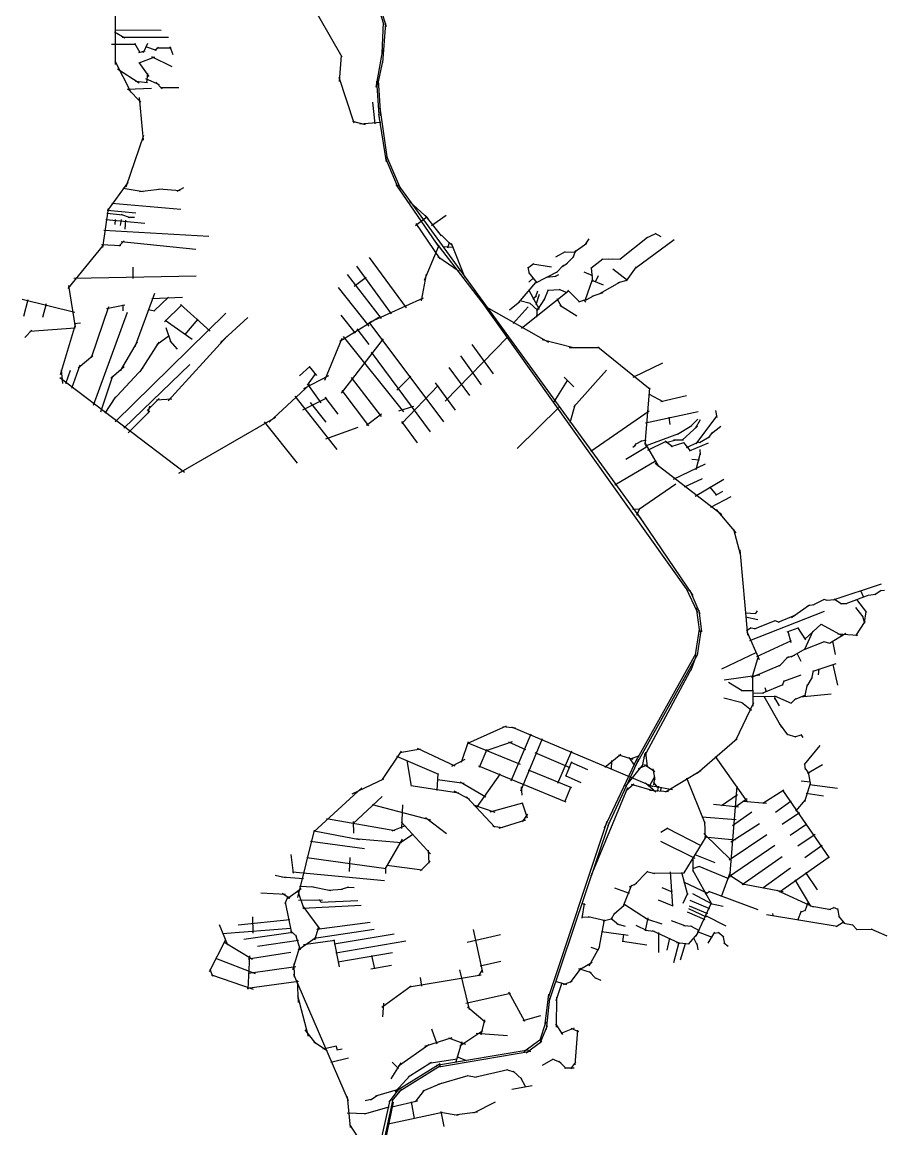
# Model space of a CAD drawing. Header units: inches. Extents: x 723419 to 759401, y 6910722 to 6968430.
# Drawn here: x 743963 to 747833, y 6947911 to 6952862 of the extents above; entities that cross this region are included whole.
import ezdxf

# ---------------------------------------------------------------- set-up
doc = ezdxf.new("R2010")
doc.units = ezdxf.units.IN
doc.header["$MEASUREMENT"] = 0

msp = doc.modelspace()

# ---------------------------------------------------------------- linework, layer by layer
for points in [[(745475.786189, 6953181.85724), (745581.950464, 6952849.80449)], [(745487.031003, 6953177.88848), (745591.725727, 6952842.66606)], [(745242.6149, 6952970.0935), (745394.1764, 6952707.5811)], [(744381.0281, 6952672.8543), (744381.0301, 6952903.5522)], [(745573.880656, 6952722.5821), (745580.627545, 6952860.56258)], [(745576.504446, 6952680.29553), (745590.064369, 6952856.57453)], [(744376.5802, 6952818.0881), (744423.0933, 6952791.2338)], [(744379.3761, 6952827.1036), (744585.2582, 6952826.3103)], [(744410.5391, 6952794.9301), (744617.2582, 6952794.9293)], [(744362.0635, 6952764.2548), (744472.3418, 6952764.2544)], [(744465.017, 6952768.3201), (744489.5239, 6952725.8729)], [(744506.541, 6952726.4333), (744524.7387, 6952767.3906)], [(744514.94, 6952753.4052), (744563.1326, 6952737.4216)], [(744557.3335, 6952737.022), (744573.3312, 6952749.8087)], [(744564.9734, 6952747.637), (744629.7637, 6952747.6367)], [(744623.7646, 6952753.2309), (744637.5624, 6952717.8675)], [(745546.738762, 6952570.82396), (745576.504446, 6952737.51179)], [(744377.301, 6952689.4292), (744449.0773, 6952548.5072)], [(744484.5443, 6952726.2335), (744513.74, 6952733.0263)], [(744486.3463, 6952679.3531), (744556.5042, 6952706.7377)], [(744541.4165, 6952708.7476), (744632.4449, 6952663.7757)], [(745382.4068, 6952596.5097), (745392.7104, 6952713.4818)], [(745555.337737, 6952581.07659), (745578.819555, 6952693.194)], [(744389.2559, 6952653.5056), (744486.256, 6952591.1345)], [(744485.3221, 6952681.3407), (744529.3427, 6952618.8892)], [(744469.9291, 6952597.3716), (744523.7115, 6952592.8136)], [(744515.5101, 6952610.0297), (744575.5038, 6952583.8205)], [(744520.9197, 6952589.8718), (744525.1462, 6952632.9403)], [(744560.9306, 6952593.285), (744589.8224, 6952564.3933)], [(745380.4066, 6952616.3539), (745447.8247, 6952411.62)], [(745548.260119, 6952598.27454), (745560.960144, 6952426.82419)], [(745556.726803, 6952600.92038), (745567.087907, 6952443.17195)], [(744433.4559, 6952562.7787), (744542.3599, 6952566.9268)], [(744438.9753, 6952560.2265), (744494.5812, 6952504.6208)], [(744582.3048, 6952569.5026), (744663.4304, 6952569.5023)], [(744486.1786, 6952524.4097), (744504.8456, 6952334.6241)], [(745530.385923, 6952504.62583), (745541.052855, 6952406.97688)], [(745557.774555, 6952450.36863), (745592.046984, 6952237.44212)], [(745563.605983, 6952478.15346), (745596.809494, 6952248.81923)], [(745441.2824, 6952418.3746), (745497.449434, 6952404.2252)], [(745474.763138, 6952407.20165), (745567.511241, 6952414.80856)], [(744427.8838, 6952124.7408), (744508.014, 6952356.3151)], [(745588.34281, 6952253.31715), (745645.492925, 6952118.64397)], [(745593.10532, 6952262.313), (745655.811695, 6952117.05646)], [(744345.8545, 6952019.1716), (744437.9178, 6952144.7905)], [(744414.4781, 6952119.3158), (744504.1908, 6952104.1661)], [(744487.7645, 6952104.4818), (744589.4811, 6952115.8433)], [(744575.1721, 6952115.8272), (744670.3667, 6952109.0266)], [(744656.2836, 6952105.6981), (744685.9663, 6952122.8349)], [(745634.644986, 6952136.1065), (745828.495219, 6951853.79596)], [(745644.831465, 6952136.23879), (746742.397867, 6950625.64596)], [(744364.9632, 6952051.7703), (744673.3072, 6952025.5464)], [(745697.086778, 6952059.50947), (745780.761424, 6951981.78796)], [(744323.3727, 6951854.354), (744349.4854, 6952028.9872)], [(744342.0816, 6952007.904), (744414.1665, 6952000.3647)], [(744343.679, 6952020.7971), (744471.0152, 6952008.7163)], [(744404.2126, 6952003.4124), (744444.67, 6951988.6551)], [(745723.214434, 6951952.35301), (745775.139017, 6951992.37132)], [(745765.515882, 6951998.12425), (745837.977685, 6951906.71229)], [(745794.321347, 6951952.68374), (745860.798043, 6951997.99372)], [(744336.9872, 6951979.6159), (744511.9863, 6951962.651)], [(744378.6427, 6951956.0921), (744381.3596, 6951979.6157)], [(744403.772, 6951951.7944), (744407.3945, 6951978.7109)], [(744423.4679, 6951936.1873), (744427.0903, 6951976.2227)], [(744438.0877, 6951989.778), (744465.0592, 6951989.7779)], [(745724.206624, 6951961.01813), (745831.693818, 6951803.92146)], [(744328.9645, 6951931.0294), (744798.4504, 6951905.2715)], [(745822.783888, 6951923.53225), (745889.362076, 6951861.95066)], [(746485.9997, 6951870.4549), (746500.8297, 6951893.3533)], [(746637.6286, 6951801.3019), (746762.0844, 6951900.7639)], [(746753.898, 6951895.5855), (746798.7166, 6951917.0302)], [(746793.6009, 6951918.0302), (746821.0703, 6951903.5854)], [(744168.4931, 6951669.8788), (744326.8077, 6951864.3278)], [(744318.4988, 6951867.4434), (744404.8189, 6951863.172)], [(744395.8975, 6951860.226), (744419.1304, 6951883.4582)], [(744405.9099, 6951881.3382), (744740.8712, 6951846.9596)], [(745764.201341, 6951708.01025), (745829.553555, 6951864.6439)], [(745803.095169, 6951889.03853), (746020.464261, 6951609.69398)], [(745846.023239, 6951857.9819), (745893.965835, 6951855.44189)], [(745867.388386, 6951853.16316), (745875.868299, 6951877.34944)], [(745882.218311, 6951873.38068), (745943.619186, 6951719.9119)], [(746433.0049, 6951832.9159), (746489.2322, 6951873.554)], [(746704.955, 6951759.6395), (746880.1926, 6951890.0434)], [(745516.0734, 6951809.2614), (745681.6432, 6951584.3449)], [(745822.505417, 6951813.50952), (745918.345033, 6951748.02812)], [(746351.6003, 6951811.858), (746394.077, 6951836.3812)], [(746386.3568, 6951833.3678), (746440.7926, 6951834.2489)], [(746398.7811, 6951780.8051), (746431.9479, 6951813.2426)], [(746429.0117, 6951809.0416), (746440.2041, 6951841.7354)], [(746508.0889, 6951761.3435), (746561.4131, 6951802.9814)], [(746556.8549, 6951802.0647), (746606.5993, 6951803.736)], [(746588.271, 6951803.6106), (746640.5811, 6951801.6866)], [(744459.2227, 6951715.2557), (744459.2231, 6951765.6365)], [(745458.9402, 6951769.7529), (745614.3599, 6951556.6146)], [(746226.067, 6951762.611), (746252.0771, 6951781.8077)], [(746226.4881, 6951765.2643), (746231.9612, 6951736.6663)], [(746247.3987, 6951780.3071), (746331.6624, 6951767.573)], [(746259.2099, 6951694.3116), (746359.6989, 6951746.0695)], [(746354.121, 6951742.1823), (746385.305, 6951774.3105)], [(746379.4958, 6951769.3066), (746402.6947, 6951784.0448)], [(746475.9747, 6951745.1865), (746515.9061, 6951727.9179)], [(746509.7089, 6951763.6854), (746515.795275, 6951702.51666)], [(746606.4055, 6951757.9275), (746672.5567, 6951708.2482)], [(746667.2565, 6951705.2733), (746712.895, 6951767.3255)], [(744193.565, 6951716.8838), (744740.9885, 6951727.4577)], [(745416.7177, 6951733.7987), (745570.0166, 6951536.3298)], [(745449.1884, 6951680.2887), (745502.2806, 6951721.5456)], [(745750.5499, 6951615.8955), (745772.376982, 6951734.97135)], [(746184.4001, 6951606.5369), (746262.3015, 6951696.8505)], [(746229.8423, 6951740.8023), (746266.4614, 6951695.4039)], [(746231.0195, 6951698.5435), (746250.7182, 6951718.2416)], [(746308.306, 6951720.6423), (746351.9455, 6951725.6832)], [(746346.7249, 6951724.4456), (746364.5446, 6951732.7404)], [(746481.7864, 6951617.3152), (746515.7531, 6951711.1222)], [(746512.273, 6951708.1741), (746562.6592, 6951687.4983)], [(746528.7708, 6951700.097), (746541.617, 6951728.1978)], [(746547.7307, 6951647.4384), (746637.9602, 6951699.5309)], [(746629.7858, 6951696.7078), (746670.0563, 6951707.3217)], [(744170.467, 6951683.721), (744200.5937, 6951496.7754)], [(744469.4351, 6951410.5457), (744557.2222, 6951648.9782)], [(745376.8777, 6951675.1032), (745514.1286, 6951502.107)], [(745991.672245, 6951649.27043), (746941.722009, 6950316.82301)], [(746198.124608, 6951492.89674), (746408.7104, 6951661.3392)], [(746230.04, 6951663.6706), (746276.8504, 6951578.5213)], [(746261.7206, 6951634.0215), (746270.7277, 6951659.9037)], [(746263.8763, 6951599.0135), (746278.6307, 6951645.2931)], [(746298.4396, 6951617.7717), (746317.6534, 6951665.6854)], [(746313.8211, 6951663.7194), (746370.9997, 6951666.3299)], [(746365.2121, 6951667.0684), (746400.6519, 6951653.3413)], [(746404.756, 6951663.5961), (746457.7288, 6951610.6235)], [(746513.9304, 6951636.0345), (746562.4584, 6951653.3082)], [(743962.8617, 6951623.3315), (744198.8644, 6951565.2164)], [(743970.1651, 6951546.6593), (743989.9013, 6951621.2781)], [(744055.6855, 6951542.7926), (744071.5517, 6951602.7197)], [(744340.8924, 6951580.3849), (744422.2692, 6951597.5988)], [(744414.5818, 6951570.5857), (744414.582, 6951597.334)], [(744543.6586, 6951626.0963), (744679.9573, 6951631.2311)], [(744553.5836, 6951570.8459), (744617.9229, 6951632.4709)], [(744600.6744, 6951520.9984), (744677.3775, 6951597.6992)], [(744670.8509, 6951598.6739), (744804.6971, 6951479.3025)], [(745521.1752, 6951522.0674), (745758.5184, 6951628.9746)], [(746143.1955, 6951574.7632), (746189.7811, 6951611.787)], [(746189.5717, 6951616.8088), (746236.9028, 6951605.4398)], [(746233.7782, 6951606.9159), (746271.122, 6951572.3343)], [(746248.1675, 6951624.5942), (746265.1519, 6951638.0495)], [(746265.5276, 6951569.0287), (746302.1286, 6951624.9894)], [(746355.0255, 6951625.5511), (746376.4256, 6951588.485)], [(746369.4058, 6951595.5258), (746444.8119, 6951547.6325)], [(746453.9369, 6951611.0746), (746496.0797, 6951624.3242)], [(746474.8625, 6951619.0563), (746486.1156, 6951609.8268)], [(746486.7473, 6951620.3985), (746523.389, 6951639.8315)], [(744273.2988, 6951361.3652), (744351.2056, 6951589.592)], [(744281.5984, 6951149.296), (744434.1991, 6951564.3985)], [(744379.6895, 6951073.6847), (744873.9333, 6951559.994)], [(744526.8509, 6951576.9589), (744556.2892, 6951571.1445)], [(745388.9826, 6951551.7985), (745452.8119, 6951470.1471)], [(746039.235384, 6951588.10724), (746318.0103, 6951431.0781)], [(746160.549448, 6951514.07376), (746227.287848, 6951588.06156)], [(746265.5221, 6951541.9676), (746268.7502, 6951581.4349)], [(744134.8491, 6951285.6179), (744201.2712, 6951509.1402)], [(744195.8905, 6951513.5271), (744224.3842, 6951516.8118)], [(744602.9929, 6951528.4108), (744723.5514, 6951443.6306)], [(744691.5569, 6951462.625), (744751.3735, 6951533.043)], [(744851.0374, 6951429.5205), (744972.2687, 6951540.1484)], [(745383.9856, 6951434.7586), (745559.6142, 6951541.5518)], [(745513.7224, 6951520.435), (745848.3673, 6951074.4343)], [(743974.4581, 6951451.5782), (744006.935, 6951484.0542)], [(743997.7664, 6951479.8052), (744200.5001, 6951494.6132)], [(744565.4932, 6951419.9947), (744620.8334, 6951460.2366)], [(744605.9401, 6951495.4726), (744628.1092, 6951430.0368)], [(744616.8328, 6951168.3445), (744880.451, 6951457.5591)], [(745317.2899, 6951261.1099), (745395.6246, 6951447.684)], [(745399.3236, 6951455.0234), (745669.7051, 6951119.2368)], [(745461.2591, 6951490.0457), (745514.4314, 6951420.1338)], [(745856.344742, 6951165.89845), (746134.855992, 6951453.14963)], [(744402.9107, 6951302.7238), (744479.5414, 6951431.5487)], [(744490.3586, 6951297.6559), (744575.7113, 6951431.1314)], [(744624.387, 6951436.9029), (744657.2182, 6951399.3661)], [(745392.4424, 6951201.6209), (745579.704, 6951445.2414)], [(745975.3634, 6951419.3309), (746070.4928, 6951289.1663)], [(746289.3302, 6951442.3742), (746429.743, 6951405.8774)], [(746411.3732, 6951406.9323), (746545.0549, 6951406.9318)], [(746538.7478, 6951408.9182), (746774.0573, 6951220.1706)], [(744213.557, 6951315.2901), (744279.8495, 6951371.3132)], [(745524.2825, 6951386.0405), (745788.4543, 6951029.1735)], [(745924.1049, 6951369.1078), (746016.753, 6951240.0745)], [(744137.779, 6951306.7563), (744143.2208, 6951245.2898)], [(744158.1517, 6951246.0373), (744179.1952, 6951305.5268)], [(744185.7396, 6951224.1374), (744222.1828, 6951328.2922)], [(744359.7611, 6951269.1454), (744419.2205, 6951321.0211)], [(744369.0226, 6951169.9642), (744502.9519, 6951313.6226)], [(744418.0226, 6951045.7983), (744713.7191, 6951331.104)], [(745204.0817, 6951280.1467), (745250.2389, 6951321.5079)], [(745246.6701, 6951322.2211), (745279.5028, 6951281.5725)], [(745872.9479, 6951317.4515), (745965.0345, 6951191.2233)], [(746431.16346, 6951140.49088), (746578.404379, 6951305.59121)], [(746697.6776, 6951273.2902), (746829.8457, 6951338.3796)], [(744131.0583, 6951272.3352), (744689.1211, 6950848.4839)], [(744314.5141, 6951119.2376), (744369.3686, 6951280.3039)], [(745224.1286, 6951223.1939), (745334.6262, 6951281.0027)], [(745239.2938, 6951238.3095), (745277.5996, 6951290.8433)], [(745435.3349, 6951271.8315), (745569.4153, 6951097.5162)], [(745639.0156, 6951215.7105), (745701.7688, 6951278.4619)], [(745810.7923, 6951249.2245), (745900.9009, 6951126.1455)], [(746343.849, 6951163.2218), (746403.4042, 6951259.0108)], [(746388.4665, 6951273.2592), (746431.8442, 6951229.8816)], [(745067.8922, 6951072.5493), (745250.4159, 6951240.5378)], [(745240.0515, 6951241.9285), (745299.9689, 6951158.3329)], [(745392.9427, 6951214.8705), (745513.0521, 6951056.3499)], [(745662.2667, 6951066.4734), (745824.5307, 6951235.9812)], [(746750.6449, 6950972.5705), (746771.6849, 6951226.5593)], [(744334.6502, 6951113.2042), (744382.1359, 6951186.4413)], [(744522.5565, 6951124.8597), (744576.4913, 6951178.793)], [(744563.8966, 6951172.2152), (744632.8819, 6951176.5048)], [(745183.2048, 6951188.4391), (745370.6672, 6950950.2145)], [(745219.321, 6951127.4068), (745326.4229, 6951181.7327)], [(745252.2756, 6951160.3316), (745322.5771, 6951072.5313)], [(745317.0858, 6951183.9276), (745375.3044, 6951108.1998)], [(746415.288428, 6951071.03761), (746437.910348, 6951150.80965)], [(746768.4801, 6951197.1866), (746830.399, 6951164.7712)], [(746820.9132, 6951164.7713), (746935.5197, 6951192.2309)], [(744437.9541, 6951025.3462), (744533.8057, 6951121.195)], [(744527.5083, 6951111.7574), (744534.6647, 6951143.7885)], [(745503.3346, 6951059.0685), (745570.9701, 6951109.9438)], [(745649.2644, 6951123.0156), (745715.3132, 6951144.1701)], [(746178.750455, 6950954.97349), (746365.017494, 6951138.06552)], [(746507.5289, 6950942.9569), (746768.1824, 6951122.8499)], [(746752.2158, 6951069.1295), (746988.6911, 6951119.6072)], [(746979.3347, 6950975.7084), (747071.6375, 6951099.624)], [(747065.543, 6951124.1918), (747071.2378, 6951093.8798)], [(744664.809, 6950844.858), (745098.7007, 6951095.3585)], [(745046.3995, 6951074.4065), (745193.1013, 6950888.5218)], [(745321.3513, 6950998.0865), (745466.445, 6951050.6248)], [(745660.9443, 6951076.1829), (745730.5579, 6950979.6038)], [(746857.5486, 6951094.5729), (746862.0034, 6951061.93)], [(746895.9055, 6951018.6861), (746959.7078, 6951057.2158)], [(746916.5319, 6950991.6067), (746984.8839, 6951054.6801)], [(746955.6372, 6951054.3953), (746986.8381, 6951085.5952)], [(746975.8711, 6951045.0796), (746998.9968, 6951085.1331)], [(747047.6527, 6951021.8556), (747089.078, 6951055.0643)], [(746751.7994, 6950966.7409), (746901.5813, 6951021.4495)], [(746993.9686, 6950981.1723), (747040.0492, 6951007.7762)], [(747033.8985, 6951002.8791), (747054.0235, 6951028.3156)], [(746664.7888, 6950907.5899), (746761.1726, 6950965.0956)], [(746696.1499, 6950961.0546), (746707.5443, 6950970.0323)], [(746705.2164, 6950967.4481), (746711.8124, 6950977.3328)], [(746709.9399, 6950975.9236), (746736.6463, 6950989.7492)], [(746732.055, 6950988.3279), (746755.0754, 6950992.721)], [(746749.1986, 6950980.623), (746810.9997, 6950873.5801)], [(746762.4729, 6950947.9913), (746845.4631, 6950987.6175)], [(746840.593, 6950988.3867), (746873.4528, 6950963.4455)], [(746843.9083, 6950981.4041), (746889.8869, 6950993.7472)], [(746867.6387, 6950963.376), (746924.6455, 6950981.1744)], [(746878.2969, 6950992.9837), (746922.1098, 6950992.9836)], [(746922.8681, 6950982.1163), (746952.9555, 6950944.0999)], [(746936.0319, 6950959.7381), (746991.3926, 6950984.9353)], [(746949.5643, 6950944.0051), (747034.9427, 6950980.5103)], [(746982.3281, 6950983.8487), (746998.5867, 6950981.9609)], [(746615.876069, 6950792.71744), (746800.6631, 6950901.674)], [(746959.9448, 6950907.2902), (746993.4952, 6950904.0976)], [(746978.4313, 6950860.9997), (746997.8318, 6950934.6539)], [(746995.3276, 6950950.2306), (746997.3971, 6950926.784)], [(746796.1781, 6950889.526), (747093.5927, 6950660.0862)], [(746877.9536, 6950817.5739), (747021.2098, 6950885.5594)], [(746926.2905, 6950782.8762), (747007.8096, 6950820.2841)], [(746974.0006, 6950742.1293), (747102.4681, 6950817.0141)], [(746720.618205, 6950681.66718), (746888.681875, 6950797.23741)], [(747038.7719, 6950782.7927), (747070.1409, 6950746.361)], [(747067.9018, 6950745.9869), (747097.9852, 6950764.3339)], [(747044.5801, 6950692.9561), (747135.4309, 6950739.3472)], [(746694.371486, 6950685.5301), (746724.89388, 6950682.66202)], [(746712.711557, 6950668.05875), (746963.85456, 6950297.0328)], [(746713.884546, 6950656.75661), (746729.259514, 6950688.74744)], [(747069.224, 6950681.9443), (747156.4342, 6950577.3318)], [(747145.8511, 6950593.1635), (747176.512, 6950482.1962)], [(747174.237, 6950500.6518), (747209.0534, 6950120.167)], [(746933.149492, 6950330.95179), (746985.537097, 6950221.25532)], [(746950.453277, 6950320.95052), (746995.538367, 6950216.96906)], [(747592.1145, 6950277.624), (747808.0498, 6950349.1401)], [(747714.7497, 6950319.9006), (747727.7583, 6950288.9233)], [(747778.2985, 6950301.5583), (747807.4937, 6950320.8627)], [(747803.9419, 6950319.4018), (747822.2351, 6950320.8447)], [(747502.1786, 6950254.6493), (747553.8205, 6950280.682)], [(747548.9169, 6950280.6355), (747565.9036, 6950276.4699)], [(747561.5354, 6950276.7035), (747602.1624, 6950279.8363)], [(747596.0656, 6950281.7418), (747630.1518, 6950259.6438)], [(747624.4561, 6950260.7206), (747654.0049, 6950261.9213)], [(747650.092, 6950260.9037), (747753.9096, 6950300.4184)], [(747696.7778, 6950279.6622), (747740.8428, 6950220.5035)], [(747748.5721, 6950299.1381), (747782.6368, 6950302.6923)], [(746978.466093, 6950241.98547), (746993.7907, 6950134.1909)], [(746991.728359, 6950232.05034), (747002.840882, 6950134.89515)], [(747197.9421, 6950219.8149), (747246.7716, 6950216.3953)], [(747219.5988, 6950095.419), (747553.1501, 6950226.4417)], [(747244.0316, 6950215.0754), (747253.2718, 6950228.1153)], [(747346.6221, 6950177.2815), (747425.5388, 6950209.9247)], [(747406.2441, 6950198.585), (747487.0081, 6950255.9735)], [(747478.4892, 6950252.3945), (747507.6392, 6950256.6435)], [(747691.8074, 6950242.9336), (747724.8418, 6950202.2323)], [(747733.1822, 6950174.3037), (747739.3673, 6950225.5164)], [(747199.8864, 6950201.2952), (747254.8115, 6950189.4954)], [(747239.7109, 6950148.1556), (747332.5383, 6950184.8314)], [(747330.6443, 6950184.938), (747350.1236, 6950177.1824)], [(747465.2701, 6950101.0094), (747538.7383, 6950169.067)], [(747538.0686, 6950169.0616), (747633.6046, 6950116.7875)], [(747693.5482, 6950117.3149), (747734.7232, 6950181.2836)], [(747723.6097, 6950204.976), (747732.2337, 6950172.8722)], [(746976.0408, 6950031.2834), (746993.8829, 6950145.7717)], [(746985.0025, 6950030.2406), (747003.4946, 6950148.779)], [(747204.2387, 6950140.1824), (747225.7462, 6950154.0316)], [(747206.0977, 6950136.2924), (747260.3765, 6950010.5818)], [(747220.5666, 6950152.6895), (747245.2103, 6950149.4196)], [(747387.1035, 6950134.3341), (747435.6133, 6950153.1649)], [(747389.9161, 6950138.1838), (747402.6673, 6950087.2002)], [(747432.3133, 6950153.4549), (747468.2832, 6950098.585)], [(747465.8533, 6950056.5017), (747502.7336, 6950139.6772)], [(747575.4534, 6950084.0756), (747649.4894, 6950128.9655)], [(747613.3485, 6950125.9406), (747702.5029, 6950119.6932)], [(747250.8262, 6950023.9482), (747405.8319, 6950095.6418)], [(747461.761, 6950056.2303), (747553.7808, 6950091.4781)], [(747549.4559, 6950091.4785), (747576.6671, 6950084.1372)], [(747589.341, 6950093.2438), (747600.9891, 6950032.4797)], [(746702.793742, 6949544.34948), (746979.2212, 6950039.6291)], [(746710.731257, 6949539.0578), (746986.7069, 6950035.328)], [(746956.959615, 6949963.48339), (746981.036746, 6950029.89394)], [(747093.5592, 6949968.519), (747250.4769, 6950042.922)], [(747229.0621, 6949930.3205), (747258.4599, 6950025.866)], [(747350.9106, 6949981.3658), (747392.8729, 6950024.3603)], [(747383.6063, 6950017.6706), (747419.9847, 6950030.5279)], [(747404.3819, 6950022.9578), (747469.2066, 6950059.5395)], [(747429.399, 6950038.7246), (747447.6243, 6950002.6013)], [(746744.652342, 6949572.36781), (746963.407523, 6949977.85029)], [(747228.5704, 6949931.0647), (747358.5652, 6949986.2704)], [(747496.6016, 6949923.8806), (747504.5771, 6949961.9937)], [(747503.1565, 6949958.152), (747606.1074, 6949992.3296)], [(747526.8923, 6949942.5353), (747528.8778, 6949968.839)], [(747591.0169, 6949988.6207), (747611.4924, 6949895.9183)], [(747104.2877, 6949920.242), (747264.5996, 6949942.2742)], [(747231.55, 6949941.3774), (747232.6274, 6949801.8706)], [(747365.5312, 6949896.5721), (747375.1814, 6949917.9255)], [(747371.1803, 6949913.6324), (747448.6437, 6949942.6926)], [(747475.6256, 6949891.4916), (747499.2082, 6949932.4454)], [(747123.1439, 6949908.9931), (747184.928, 6949871.6165)], [(747181.006, 6949872.8148), (747236.3569, 6949871.6447)], [(747274.9444, 6949860.0316), (747368.829, 6949898.9203)], [(747285.7988, 6949886.0314), (747292.913, 6949866.8619)], [(747464.8679, 6949843.8299), (747478.0013, 6949899.0406)], [(747103.3034, 6949839.977), (747184.3745, 6949819.0231)], [(747156.8217, 6949649.8468), (747237.3025, 6949818.6773)], [(747182.3955, 6949820.0037), (747227.3977, 6949784.239)], [(747230.5316, 6949845.5273), (747338.671, 6949847.381)], [(747231.3256, 6949860.4973), (747282.1264, 6949861.8012)], [(747281.5467, 6949847.4503), (747360.9222, 6949708.3298)], [(747329.5216, 6949848.4497), (747404.4009, 6949815.531)], [(747331.7189, 6949836.857), (747351.2888, 6949802.9515)], [(747331.8989, 6949833.9564), (747332.9606, 6949848.3874)], [(747402.3511, 6949814.6169), (747425.2198, 6949835.9379)], [(747419.5928, 6949831.9205), (747469.2816, 6949852.3194)], [(747446.5129, 6949843.7689), (747583.9842, 6949856.5309)], [(745956.7358, 6949637.1072), (746131.0768, 6949714.3319)], [(747350.6792, 6949723.9766), (747388.0357, 6949674.056)], [(746114.4318, 6949711.085), (746170.3142, 6949704.9846)], [(746150.7601, 6949467.694), (746240.5106, 6949677.8734)], [(746153.3381, 6949708.8921), (746785.738688, 6949443.37347)], [(747385.0979, 6949676.3418), (747425.0783, 6949664.4367)], [(747421.3483, 6949664.1367), (747449.2431, 6949674.3153)], [(747447.6587, 6949674.9766), (747457.0937, 6949662.2066)], [(745928.7436, 6949551.4994), (745961.0371, 6949643.363)], [(745957.3866, 6949638.542), (746191.0007, 6949542.4051)], [(746036.0247, 6949601.8452), (746157.1377, 6949644.5823)], [(746139.2793, 6949642.7446), (746215.6131, 6949608.4132)], [(746194.717209, 6949423.48029), (746291.2559, 6949657.0618)], [(746983.362989, 6949501.90604), (747162.6213, 6949657.8994)], [(747463.9698, 6949540.9947), (747534.241, 6949626.399)], [(745575.7447, 6949473.4297), (745660.36, 6949600.9426)], [(745637.4409, 6949578.0774), (745826.7565, 6949498.0063)], [(745652.7868, 6949594.3068), (745745.9821, 6949611.2706)], [(745731.2167, 6949614.1152), (745898.996, 6949534.8475)], [(745885.9526, 6949533.2346), (745945.3313, 6949565.5962)], [(746009.3123, 6949529.1075), (746043.8941, 6949609.0972)], [(746256.4934, 6949595.1147), (746414.0756, 6949528.334)], [(746360.4234, 6949457.7265), (746422.1475, 6949602.065)], [(746569.178891, 6949257.80516), (746716.816686, 6949570.80786)], [(746569.98951, 6949529.39498), (746642.220904, 6949586.54509)], [(746631.63755, 6949584.69301), (746695.865282, 6949564.45234)], [(746678.468893, 6949573.05132), (746703.339777, 6949536.53874)], [(746685.877242, 6949565.90755), (746725.300237, 6949580.72425)], [(746738.93733, 6949534.09575), (746751.189768, 6949591.41785)], [(746752.589858, 6949596.96088), (746759.892372, 6949530.60324)], [(747064.1875, 6949576.8499), (747207.793, 6949374.7137)], [(745684.9024, 6949559.4778), (745704.4711, 6949444.3988)], [(746005.274, 6949535.2093), (746396.2506, 6949374.4579)], [(746227.0178, 6949517.4487), (746420.9243, 6949438.1049)], [(746395.4246, 6949488.6096), (746422.1789, 6949553.879)], [(746417.8873, 6949551.8061), (746493.499, 6949518.3807)], [(746585.130241, 6949267.72091), (746723.166699, 6949564.19327)], [(746600.681238, 6949518.28246), (746601.474989, 6949559.55754)], [(746663.400842, 6949442.3998), (746742.906088, 6949542.98577)], [(746720.49804, 6949523.15521), (746756.399865, 6949538.54076)], [(746748.6211, 6949540.92202), (746794.341191, 6949509.80695)], [(746785.451173, 6949522.34823), (746793.7924, 6949473.6142)], [(747464.3973, 6949543.1678), (747467.3803, 6949518.6866)], [(747465.8454, 6949524.3168), (747483.5793, 6949500.1839)], [(747477.2369, 6949502.7607), (747545.1641, 6949541.6336)], [(745439.8202, 6949409.9356), (745581.4392, 6949477.1948)], [(745819.5179, 6949424.7842), (745824.2739, 6949500.7804)], [(745821.3242, 6949474.4301), (745941.1651, 6949458.0182)], [(745995.7062, 6949346.775), (746103.7396, 6949498.9372)], [(746392.3626, 6949492.3954), (746463.3442, 6949460.5449)], [(746771.299024, 6949446.49336), (746794.050149, 6949486.99982)], [(746790.166058, 6949450.66717), (746794.055441, 6949481.5441)], [(746841.784165, 6949418.39455), (747000.534482, 6949513.64474)], [(746936.570451, 6949481.76988), (747017.5179, 6949278.5913)], [(747448.4162, 6949468.1488), (747488.8663, 6949463.6754)], [(747479.9661, 6949507.0967), (747490.6269, 6949448.0872)], [(745267.9866, 6949240.3226), (745482.5719, 6949437.3912)], [(745702.9577, 6949447.2157), (745917.4589, 6949414.3241)], [(745894.166, 6949423.812), (745964.5951, 6949385.3404)], [(745923.6069, 6949463.607), (746038.2151, 6949396.99)], [(746196.595754, 6949440.67825), (746199.770761, 6949404.56255)], [(746391.375, 6949373.7531), (746418.8552, 6949440.0476)], [(746508.682342, 6949042.5567), (746673.116803, 6949437.50985)], [(746664.30131, 6949423.79206), (746699.623255, 6949454.00225)], [(746688.034482, 6949452.81162), (746791.513231, 6949422.98067)], [(746752.725236, 6949459.51088), (746798.854551, 6949419.46038)], [(746770.822773, 6949426.33207), (746856.071693, 6949420.229)], [(746774.731999, 6949446.6014), (746873.692978, 6949429.34832)], [(746788.340429, 6949461.19761), (746806.805516, 6949438.77853)], [(746806.805516, 6949419.9137), (746811.462192, 6949444.46709)], [(746819.082208, 6949420.33704), (746823.950551, 6949440.02208)], [(747129.1881, 6949036.2379), (747163.214, 6949443.7487)], [(747277.0148, 6949368.0751), (747371.8085, 6949427.1111)], [(747365.4313, 6949426.2002), (747573.7472, 6949124.2154)], [(747465.6993, 6949376.2598), (747490.4895, 6949457.3211)], [(747486.2609, 6949451.5255), (747611.7133, 6949435.7469)], [(745442.2466, 6949275.5454), (745574.624, 6949397.8249)], [(745951.2317, 6949396.3902), (746078.4948, 6949260.3681)], [(746057.4355, 6949329.2633), (746204.1757, 6949369.6836)], [(746200.8783, 6949370.1598), (746223.609, 6949302.0608)], [(747092.8145, 6949358.2706), (747164.3224, 6949407.2175)], [(747152.41, 6949350.0908), (747207.7093, 6949389.4538)], [(747188.4021, 6949377.7662), (747294.0339, 6949367.6477)], [(747334.0839, 6949328.3882), (747404.241, 6949378.3055)], [(747425.3439, 6949332.2752), (747469.136, 6949383.0255)], [(747471.4425, 6949413.3748), (747548.9372, 6949400.9972)], [(745529.6608, 6949361.7218), (745790.4485, 6949293.7318)], [(745662.4442, 6949254.4537), (745667.2381, 6949360.3617)], [(745982.8034, 6949361.2684), (746077.8546, 6949328.1853)], [(746202.3279, 6949284.2477), (746225.5773, 6949319.1959)], [(747056.1362, 6949363.8279), (747168.0047, 6949352.2222)], [(747142.5001, 6949268.751), (747228.9226, 6949329.7786)], [(747363.5237, 6949273.6483), (747441.0515, 6949325.7625)], [(745325.1787, 6949299.7601), (745630.8387, 6949245.2654)], [(745444.7219, 6949285.3416), (745446.0126, 6949234.3535)], [(745619.1209, 6949244.8298), (745678.8613, 6949268.4358)], [(745659.4769, 6949284.1158), (745789.6262, 6949141.6573)], [(745767.3624, 6949303.3605), (745861.9911, 6949232.5849)], [(746097.7264, 6949255.7998), (746217.091, 6949294.2021)], [(746316.336849, 6948494.70608), (746581.4098, 6949287.4296)], [(746322.141819, 6948485.75918), (746591.004003, 6949282.40532)], [(747004.6507, 6949307.2811), (747157.9457, 6949295.3546)], [(747016.2681, 6949286.0767), (747019.3777, 6949210.3614)], [(747133.7705, 6949195.271), (747263.1125, 6949276.9887)], [(747400.0836, 6949225.3384), (747474.7977, 6949275.5611)], [(745197.109, 6948946.2377), (745271.6802, 6949247.0172)], [(745269.8188, 6949244.5167), (745471.896, 6949205.7186)], [(745651.0577, 6949189.0345), (745711.3237, 6949229.8487)], [(746068.7111, 6949265.4326), (746114.5389, 6949259.043)], [(746821.7426, 6949239.0743), (746852.8483, 6949257.2173)], [(746848.9894, 6949256.7418), (747000.5576, 6949178.031)], [(747013.787393, 6949232.457), (747137.3252, 6949111.5951)], [(747127.2785, 6949114.5578), (747295.8824, 6949227.5937)], [(747433.5235, 6949176.5784), (747511.0482, 6949228.7528)], [(745252.7701, 6949197.9397), (745494.4718, 6949165.1198)], [(745448.1683, 6949209.2885), (745661.0215, 6949191.4935)], [(745587.4944, 6949073.3984), (745664.8985, 6949207.0925)], [(746819.1082, 6949197.8318), (746973.1541, 6949121.5442)], [(746925.039, 6949055.8067), (747023.2241, 6949217.9306)], [(747017.1258, 6949217.3048), (747153.1457, 6949204.4197)], [(747124.101, 6949038.4144), (747331.5847, 6949180.1306)], [(747465.4404, 6949124.7839), (747543.6949, 6949180.245)], [(745164.841, 6949138.6991), (745175.9592, 6949055.4549)], [(745236.2103, 6949125.3475), (745592.5183, 6949076.2176)], [(745427.8999, 6949062.0247), (745431.3249, 6949124.7898)], [(745780.3825, 6949157.5106), (745782.4222, 6949098.9446)], [(746965.272, 6949062.6557), (746966.3429, 6949127.2807)], [(746973.7887, 6949138.5322), (747062.0404, 6949103.2603)], [(747184.3489, 6949004.2649), (747364.4992, 6949129.0661)], [(747352.0865, 6948971.8319), (747574.668, 6949128.6258)], [(745588.8325, 6949081.0211), (745589.093, 6949052.7526)], [(745595.3369, 6949091.341), (745753.0577, 6949069.8992)], [(745745.1576, 6949064.9843), (745789.0751, 6949108.9895)], [(746964.1483, 6949075.7638), (746993.5313, 6949085.9639)], [(746990.7646, 6949085.6783), (747123.4896, 6949031.1195)], [(747277.6998, 6948989.6297), (747400.6078, 6949078.1664)], [(745095.7768, 6949046.2547), (745140.7635, 6949035.8945)], [(745124.6068, 6949038.5277), (745221.5313, 6949031.6017)], [(745173.08, 6949060.6923), (745585.0113, 6949022.2434)], [(746701.0841, 6949001.0257), (746763.3195, 6949063.6012)], [(746758.0945, 6949062.7162), (746794.3704, 6949053.3682)], [(746782.0502, 6949054.624), (746926.4053, 6949056.7711)], [(746862.3555, 6949061.0495), (746873.3517, 6948907.8146)], [(746913.4743, 6949059.8608), (746939.7721, 6948958.2876)], [(746962.7757, 6949069.2653), (747048.1759, 6948917.7371)], [(747093.1583, 6948950.8022), (747133.2667, 6949061.01)], [(747124.8674, 6949048.3989), (747194.3377, 6949004.0737)], [(747420.9726, 6949025.4667), (747491.3858, 6948907.7816)], [(747468.0051, 6949057.6189), (747521.2151, 6948979.7848)], [(745146.9199, 6948940.3666), (745210.9161, 6948986.4149)], [(745194.9885, 6948979.5199), (745223.9739, 6948895.2892)], [(745204.533, 6948996.0797), (745266.0736, 6948994.1567)], [(745256.0681, 6948995.3453), (745344.7817, 6948977.5463)], [(745333.0784, 6948979.3372), (745396.9509, 6948983.8262)], [(745391.5316, 6948982.9235), (745424.8297, 6948994.1798)], [(745418.132, 6948992.9641), (745449.0873, 6948991.254)], [(746614.233355, 6948988.89586), (746678.994455, 6948964.72286)], [(746652.8092, 6948905.2949), (746690.7964, 6949003.1971)], [(746680.2988, 6948993.7935), (746713.8301, 6949010.7546)], [(746825.3011, 6948991.023), (746871.212, 6948971.2725)], [(746922.28, 6949015.6607), (747029.3393, 6948966.119)], [(747019.3111, 6948964.087), (747041.1655, 6948972.4579)], [(747034.4568, 6948974.1906), (747255.2836, 6948891.8701)], [(747185.9045, 6949007.6422), (747367.7891, 6948972.4172)], [(747340.1545, 6948979.1238), (747502.1717, 6948904.2927)], [(745031.1701, 6948966.3064), (745141.2974, 6948960.7765)], [(745125.9337, 6948965.6769), (745160.1958, 6948943.7412)], [(745140.3566, 6948918.8921), (745153.3036, 6948951.7741)], [(745140.5141, 6948924.7708), (745167.9689, 6948786.7788)], [(745200.0332, 6948934.8631), (745307.5539, 6948936.1466)], [(745290.7336, 6948937.2415), (745302.3295, 6948923.7213)], [(745299.9968, 6948924.6402), (745464.9239, 6948932.1661)], [(746809.2672, 6948936.2253), (746874.7295, 6948908.8585)], [(746920.9227, 6948920.5842), (746941.5965, 6948966.0633)], [(746951.1155, 6948933.721), (747038.7761, 6948897.5608)], [(746962.7459, 6948963.2409), (747049.1424, 6948917.7729)], [(746979.6226, 6948773.1891), (747048.1142, 6948922.3263)], [(747466.4687, 6948885.6723), (747481.6371, 6948928.8082)], [(745218.4964, 6948907.0834), (745295.1112, 6948803.7701)], [(745219.0202, 6948898.8654), (745479.4299, 6948911.562)], [(746466.747925, 6948921.08527), (746481.987955, 6948915.37026)], [(746468.811679, 6948853.93389), (746478.971699, 6948919.49777)], [(746598.510688, 6948846.94887), (746615.3278, 6948877.8678)], [(746611.1101, 6948871.5485), (746657.4904, 6948911.4568)], [(746656.1464, 6948918.227), (746766.3826, 6948846.8889)], [(746939.5789, 6948881.617), (747017.6603, 6948847.2807)], [(746944.155, 6948896.1912), (747024.1684, 6948860.1236)], [(746947.6502, 6948908.9511), (747029.3406, 6948873.8234)], [(747043.0111, 6948919.8516), (747099.5869, 6948907.6906)], [(747321.0742, 6948874.4899), (747322.0464, 6948865.6647)], [(747433.3812, 6948845.2863), (747450.0647, 6948886.4108)], [(747446.3688, 6948880.8856), (747468.7752, 6948889.4516)], [(747489.3293, 6948909.2254), (747581.3794, 6948893.0292)], [(747573.3597, 6948892.9949), (747598.7122, 6948901.8486)], [(747592.6226, 6948902.4639), (747612.9733, 6948894.0551)], [(747611.9028, 6948896.4488), (747619.3803, 6948854.5759)], [(744844.9131, 6948825.9556), (744881.1822, 6948733.6801)], [(744929.8313, 6948824.086), (745160.460692, 6948848.08559)], [(744993.741, 6948858.8467), (744994.7183, 6948786.7512)], [(745282.1003, 6948804.6232), (745519.9297, 6948835.0986)], [(746465.50438, 6948857.45285), (746506.594254, 6948860.2839)], [(746495.534649, 6948861.42161), (746574.155744, 6948842.50386)], [(746545.5798, 6948719.9587), (746568.348128, 6948846.31387)], [(746562.950617, 6948842.02761), (746604.066949, 6948851.55263)], [(746596.866848, 6948853.09271), (746631.776948, 6948825.68761)], [(746624.436948, 6948828.36761), (746660.937248, 6948818.39751)], [(746709.3333, 6948822.4465), (746758.5125, 6948797.9186)], [(746752.885, 6948798.8901), (746764.2048, 6948854.8637)], [(746761.8529, 6948849.0456), (746825.6303, 6948828.0731)], [(746867.0136, 6948843.5716), (746930.6903, 6948819.1283)], [(747020.9482, 6948865.1647), (747112.4662, 6948819.7958)], [(747294.4739, 6948870.75), (747609.7685, 6948817.2803)], [(747606.0422, 6948816.4205), (747638.63, 6948837.1411)], [(747616.8871, 6948860.9727), (747643.5525, 6948829.039)], [(747639.8706, 6948830.6823), (747679.085, 6948824.151)], [(747676.8863, 6948825.0469), (747700.2779, 6948801.2189)], [(744859.5198, 6948785.2015), (745164.901, 6948808.3089)], [(744954.4563, 6948759.7459), (745173.8458, 6948790.3043)], [(745164.0702, 6948797.2186), (745192.284, 6948771.7787)], [(745186.024, 6948778.6187), (745207.3746, 6948711.6359)], [(745269.701, 6948764.6664), (745538.3417, 6948804.0449)], [(745272.1509, 6948756.6335), (745290.565, 6948814.7654)], [(745359.8915, 6948738.2589), (745627.9635, 6948783.9977)], [(745954.474, 6948746.2844), (746103.8594, 6948779.9549)], [(745981.3181, 6948803.2045), (746022.544, 6948610.6961)], [(746554.8111, 6948794.3313), (746674.9708, 6948777.6376)], [(746650.7952, 6948748.1028), (746655.0223, 6948782.1449)], [(746749.6414, 6948800.5065), (746792.1219, 6948796.1925)], [(746782.5422, 6948798.4621), (746904.8295, 6948741.8896)], [(746811.869, 6948699.6647), (746812.4338, 6948789.0219)], [(746921.848, 6948820.4942), (746961.9889, 6948817.0748)], [(746945.1147, 6948737.2903), (746986.9509, 6948785.5808)], [(746954.2567, 6948819.347), (746993.1446, 6948798.4763)], [(746983.7645, 6948794.6164), (747050.625, 6948768.9012)], [(747032.7145, 6948741.3164), (747062.821, 6948791.3996)], [(747057.2553, 6948785.9962), (747082.2029, 6948789.0789)], [(747078.1004, 6948791.0044), (747102.421, 6948769.4436)], [(747099.2372, 6948774.643), (747106.1551, 6948739.7091)], [(747697.0831, 6948802.465), (747768.2335, 6948804.9177)], [(747760.7857, 6948805.3377), (747832.5691, 6948774.7485)], [(744801.883, 6948615.6102), (744875.1291, 6948757.9451)], [(744865.0301, 6948747.5001), (744993.3446, 6948669.5764)], [(745016.288, 6948728.8696), (745199.1058, 6948754.5429)], [(745173.7409, 6948623.5405), (745205.9937, 6948724.9088)], [(745197.7646, 6948712.4821), (745278.9468, 6948767.9755)], [(745222.5619, 6948735.9979), (745362.4678, 6948754.7737)], [(745358.0825, 6948757.3088), (745381.6787, 6948636.3956)], [(745366.8086, 6948698.3442), (745680.1352, 6948752.2272)], [(746500.3669, 6948640.3178), (746548.4468, 6948727.3663)], [(746508.4604, 6948724.4405), (746541.3837, 6948712.3855)], [(746649.3452, 6948750.5028), (746757.8913, 6948734.9174)], [(746850.0021, 6948710.0821), (746862.0628, 6948764.4169)], [(746878.7969, 6948654.9572), (746903.7231, 6948746.3118)], [(746891.7341, 6948744.8159), (746947.5726, 6948738.3999)], [(746909.3578, 6948667.2447), (746931.46, 6948740.8028)], [(746967.614, 6948766.3315), (746984.2499, 6948733.3988)], [(746982.2352, 6948740.8113), (746986.4789, 6948712.373)], [(747103.4813, 6948742.6655), (747122.2672, 6948728.2702)], [(744827.4644, 6948675.2511), (745005.5204, 6948605.84)], [(744974.2707, 6948671.5814), (745164.615, 6948701.9667)], [(744974.7046, 6948535.3655), (744981.9709, 6948685.0299)], [(745375.7934, 6948658.2861), (745620.4411, 6948699.5793)], [(745526.0592, 6948686.0472), (745539.0165, 6948627.6736)], [(744802.5783, 6948625.7408), (744814.6382, 6948594.5109)], [(744975.5601, 6948607.3802), (745188.241, 6948636.7703)], [(745179.3014, 6948650.2892), (745180.1677, 6948590.3619)], [(745523.004, 6948627.5126), (745616.275, 6948643.9337)], [(746012.7026, 6948641.0173), (746104.7283, 6948661.0603)], [(746416.68954, 6948565.66748), (746464.473385, 6948629.32635)], [(746451.906116, 6948628.37697), (746508.8486, 6948609.9166)], [(746454.948366, 6948622.50009), (746513.050982, 6948656.94891)], [(744810.8537, 6948600.7405), (744997.1037, 6948535.4292)], [(745176.9194, 6948603.3934), (745422.142094, 6948038.56583)], [(745194.3188, 6948575.4817), (745198.6387, 6948476.7999)], [(745695.2175, 6948547.0779), (746016.4105, 6948600.783)], [(745744.1135, 6948588.5971), (745750.0239, 6948549.4112)], [(745920.5058, 6948621.9712), (745962.7597, 6948445.3767)], [(746007.2115, 6948595.226), (746023.157, 6948622.0508)], [(746500.4235, 6948614.3778), (746529.8823, 6948583.8796)], [(746523.604, 6948587.7973), (746552.843, 6948575.5307)], [(744969.3706, 6948539.9848), (745199.274, 6948571.255)], [(745572.4314, 6948455.1989), (745704.4638, 6948550.9922)], [(746348.623878, 6948571.51849), (746398.909504, 6948556.14246)], [(746352.475036, 6948485.64409), (746379.541965, 6948565.98498)], [(746385.574477, 6948556.45996), (746423.992054, 6948572.01749)], [(745195.1545, 6948507.6292), (745242.7506, 6948325.4201)], [(745948.7045, 6948473.7267), (746147.9024, 6948518.5157)], [(746138.8517, 6948523.4337), (746211.7019, 6948392.3358)], [(746301.747695, 6948368.63187), (746320.453774, 6948513.80904)], [(746308.780334, 6948355.90142), (746324.470157, 6948496.44837)], [(746354.856291, 6948366.31677), (746355.253167, 6948500.1036)], [(745576.6051, 6948411.8984), (745580.7557, 6948473.5581)], [(745956.3897, 6948456.9167), (746035.3419, 6948390.3086)], [(746016.9542, 6948332.1769), (746033.1241, 6948398.4837)], [(746205.3019, 6948395.4559), (746283.867, 6948418.2295)], [(746279.20515, 6948304.21629), (746307.780207, 6948390.78813)], [(746350.252532, 6948381.23929), (746381.050093, 6948333.13795)], [(745228.2904, 6948354.209), (745276.2337, 6948292.8361)], [(745795.317, 6948357.8977), (745817.9378, 6948290.7994)], [(745922.0777, 6948283.0624), (746025.1437, 6948350.7337)], [(745994.8173, 6948338.7721), (746134.3705, 6948329.0964)], [(746281.157779, 6948293.96234), (746313.542844, 6948374.13125)], [(746374.858831, 6948338.85296), (746435.183952, 6948362.66551)], [(746418.832669, 6948361.71301), (746452.805237, 6948346.79048)], [(746437.723957, 6948197.41966), (746449.630231, 6948351.87049)], [(745266.4706, 6948301.34), (745328.4748, 6948262.1641)], [(745308.6608, 6948269.7), (745369.2421, 6948282.884)], [(745366.1447, 6948283.781), (745373.0722, 6948264.1781)], [(745647.5322, 6948192.5225), (745782.1122, 6948288.593)], [(745764.672, 6948281.6931), (745887.5856, 6948319.9605)], [(745870.1975, 6948318.8475), (745947.0866, 6948290.5427)], [(745904.342734, 6948207.69609), (745932.071123, 6948302.52295)], [(746207.6456, 6948256.538), (746285.047162, 6948313.09175)], [(746218.292653, 6948251.09975), (746288.433835, 6948303.51382)], [(745344.2687, 6948209.4978), (745423.5988, 6948228.3422)], [(745370.7031, 6948264.5373), (745394.4861, 6948269.664)], [(745817.585685, 6948195.68399), (746226.940533, 6948265.31925)], [(745818.405895, 6948187.58772), (746240.046738, 6948258.28453)], [(745910.35019, 6948233.82945), (745952.048607, 6948216.68441)], [(745614.003, 6948134.5692), (745659.0433, 6948206.1317)], [(745619.3737, 6948208.7289), (745646.9869, 6948180.9913)], [(745641.305584, 6948084.02629), (745833.949095, 6948203.00965)], [(745648.687474, 6948078.8669), (745834.584096, 6948193.80213)], [(745689.715471, 6948143.27121), (745794.067347, 6948208.67634)], [(745782.21399, 6948204.86633), (745910.35019, 6948223.77526)], [(746291.67844, 6948195.49212), (746340.820117, 6948224.5395)], [(746335.19771, 6948224.5395), (746372.90091, 6948207.34155)], [(746364.301935, 6948213.62542), (746397.044188, 6948181.54462)], [(746389.437402, 6948184.19046), (746433.424469, 6948184.52119)], [(746418.541627, 6948179.22952), (746441.031255, 6948209.32593)], [(745632.777024, 6948077.23108), (745698.817156, 6948150.46789)], [(745825.710551, 6948110.49498), (745958.894651, 6948150.00418)], [(745955.495251, 6948150.30848), (745995.279751, 6948142.82808)], [(745987.305151, 6948142.79488), (746135.928151, 6948176.99878)], [(746131.105251, 6948176.67938), (746167.475651, 6948165.18838)], [(746160.869351, 6948168.51468), (746198.989451, 6948132.64398)], [(746192.657151, 6948140.73278), (746215.924051, 6948099.16768)], [(745546.416851, 6948058.39271), (745652.885398, 6948090.35444)], [(745605.6136, 6948030.1308), (745652.021231, 6948091.83151)], [(745618.27394, 6948036.97065), (745662.16811, 6948089.00208)], [(745722.511603, 6948032.13847), (745762.995851, 6948084.14078)], [(745757.662051, 6948080.46928), (745839.529351, 6948115.20448)], [(746154.073751, 6948088.31518), (746245.641751, 6948105.66948)], [(745417.6379, 6948056.1643), (745430.457, 6947917.1422)], [(745498.103838, 6948037.94038), (745530.70057, 6948044.71372)], [(745521.228468, 6948040.61267), (745552.131863, 6948060.50938)], [(745527.267234, 6947673.67584), (745610.3912, 6948038.7621)], [(745545.893938, 6947684.4444), (745622.67888, 6948044.49746)], [(745586.924721, 6947850.62732), (745625.46577, 6948031.09557)], [(745617.188615, 6948009.47571), (745732.433498, 6948036.5041)], [(745703.726149, 6948032.20461), (745716.905206, 6947957.59414)], [(745983.868768, 6947983.47354), (746081.596068, 6948031.44834)], [(745417.603034, 6947983.44128), (745500.853534, 6947979.11858)], [(745495.492434, 6947978.70918), (745604.976034, 6948009.64008)], [(745601.575611, 6947933.41429), (745844.431847, 6947986.19348)], [(745835.295468, 6947985.57694), (745914.151268, 6947973.01174)], [(745837.235166, 6947988.52182), (745849.64503, 6947921.5386)], [(745897.581068, 6947973.79174), (746000.593468, 6947987.92754)], [(745427.6331, 6947929.9093), (745599.1072, 6947666.0642)]]:
    msp.add_lwpolyline(points)

doc.saveas('drawing.dxf')
